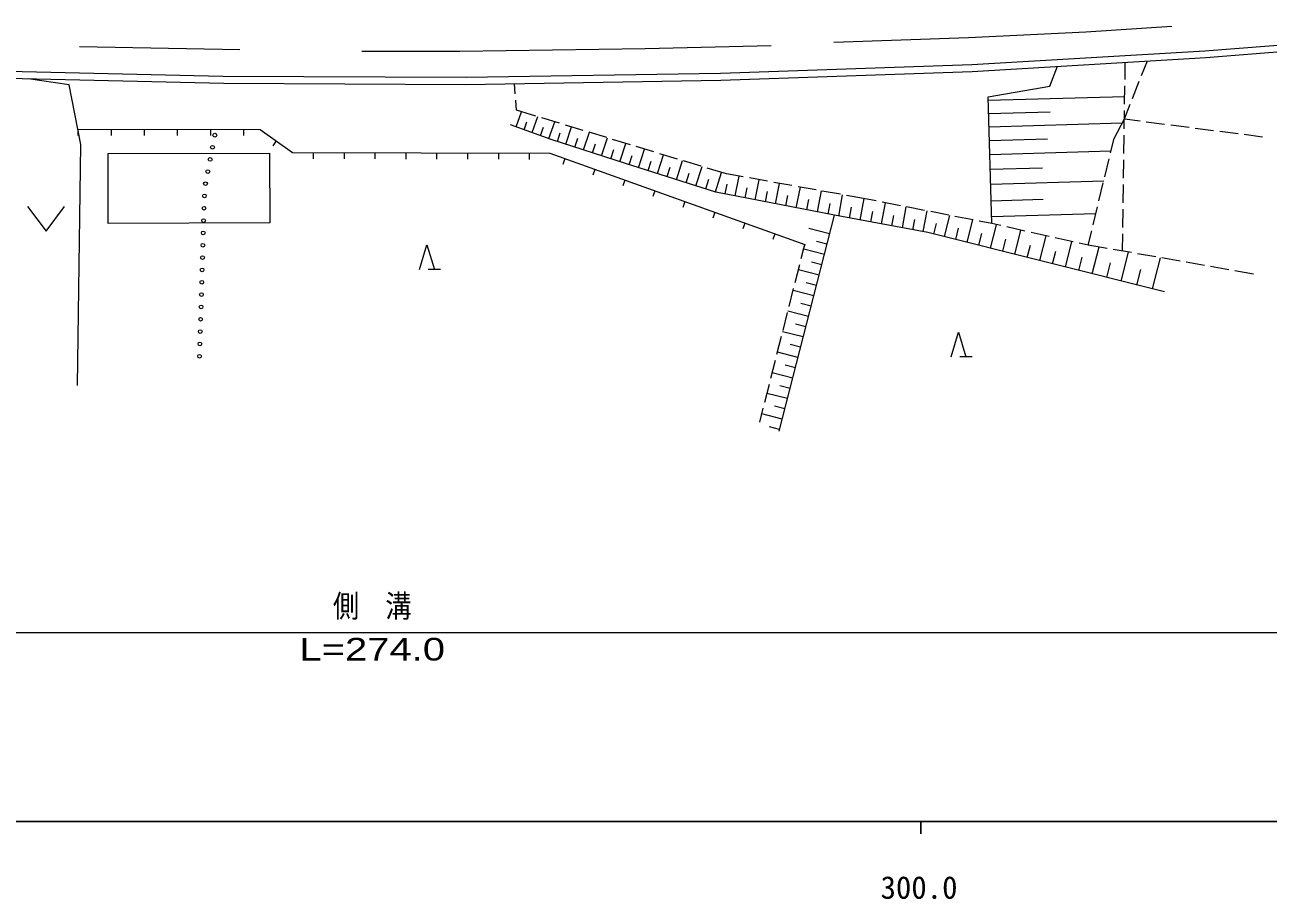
# Model space of a CAD drawing. Units: millimetres, scale not verified. Extents: x 40000 to 680000, y 20000 to 380000.
# Drawn here: x 295417 to 396120, y 198715 to 269568 of the extents above; entities that cross this region are included whole.
import ezdxf
from ezdxf.enums import TextEntityAlignment as Align

# ---------------------------------------------------------------- set-up
doc = ezdxf.new("R2010")
doc.units = ezdxf.units.MM
doc.header["$LTSCALE"] = 1000
for name, color, linetype, lineweight in [('M-STR-HTXT', 7, 'Continuous', 13), ('M-TTL-BAND', 7, 'Continuous', 25), ('M-WORK', 1, 'Continuous', 13)]:
    doc.layers.add(name, color=color, linetype=linetype, lineweight=lineweight)
doc.styles.add('ＭＳ ゴシック', font='')
doc.styles.add('ＭＳ Ｐゴシック', font='')
doc.styles.get('ＭＳ ゴシック').set_extended_font_data('MS Gothic')
doc.styles.get('ＭＳ Ｐゴシック').set_extended_font_data('MS PGothic')

msp = doc.modelspace()

# ---------------------------------------------------------------- linework, layer by layer
at = {"layer": 'M-STR-HTXT'}
msp.add_line((186013, 220335), (461204, 220335), dxfattribs=at)
at = {"layer": 'M-TTL-BAND'}
for p, q in [((40000, 205000), (579000, 205000)), ((368000, 205000), (368000, 204000))]:
    msp.add_line(p, q, dxfattribs=at)
at = {"layer": 'M-WORK'}
for p, q in [((299832, 267823), (312829, 267569)), ((384527, 265138), (384547, 266543)), ((385869, 265462), (386339, 266650)), ((299018, 264714), (295671, 265207)), ((385134, 263602), (385685, 264997)), ((335143, 263976), (335082, 264800)), ((384498, 263138), (384520, 264638)), ((335240, 262653), (335180, 263477)), ((373452, 263455), (384507, 263772)), ((384481, 261948), (384951, 263137)), ((335205, 261299), (335642, 262531)), ((336806, 262178), (335240, 262653)), ((336497, 260841), (336955, 262133)), ((338720, 261597), (337284, 262033)), ((373482, 262385), (378464, 262528)), ((383636, 260366), (384481, 261948)), ((384470, 261138), (384491, 262638)), ((384481, 261948), (385755, 261784)), ((299711, 261111), (299711, 260611)), ((302395, 261108), (302394, 260608)), ((305078, 261106), (305077, 260606)), ((307761, 261103), (307761, 260603)), ((310444, 261101), (310444, 260601)), ((313128, 261098), (313127, 260598)), ((335851, 261070), (336080, 261716)), ((337174, 260600), (337414, 261278)), ((337851, 260360), (338331, 261715)), ((338549, 260127), (338777, 260827)), ((340633, 261016), (339198, 261452)), ((339248, 259900), (339704, 261298)), ((340676, 259434), (341141, 260862)), ((342547, 260435), (341112, 260871)), ((373513, 261315), (384308, 261625)), ((386251, 261720), (387738, 261528)), ((388234, 261464), (389722, 261272)), ((390218, 261208), (391705, 261016)), ((392201, 260952), (393689, 260761)), ((315781, 260158), (315490, 259752)), ((339962, 259667), (340195, 260381)), ((341404, 259197), (341642, 259926)), ((342133, 258960), (342608, 260417)), ((344461, 259854), (343026, 260290)), ((343620, 258475), (344105, 259962)), ((373545, 260194), (378240, 260329)), ((383355, 259203), (383636, 260366)), ((384441, 259138), (384462, 260638)), ((394185, 260697), (395673, 260505)), ((318772, 259215), (318771, 258715)), ((321272, 259209), (321271, 258709)), ((323772, 259202), (323771, 258702)), ((326272, 259195), (326271, 258695)), ((328772, 259189), (328771, 258689)), ((331272, 259182), (331271, 258682)), ((333772, 259176), (333771, 258676)), ((336272, 259169), (336271, 258669)), ((342876, 258717), (343119, 259461)), ((344375, 258232), (344614, 258988)), ((346375, 259273), (344939, 259709)), ((345131, 257993), (345609, 259506)), ((346661, 257510), (347143, 259040)), ((348288, 258692), (346853, 259128)), ((373578, 259073), (383392, 259355)), ((339166, 258729), (338997, 258258)), ((341594, 257859), (341425, 257388)), ((345896, 257752), (346137, 258516)), ((347434, 257266), (347678, 258039)), ((348207, 257022), (348695, 258569)), ((350202, 258111), (348767, 258547)), ((349771, 256528), (350265, 258092)), ((352246, 257491), (350681, 257966)), ((373612, 257864), (377833, 257985)), ((382887, 257259), (383238, 258717)), ((384412, 257139), (384434, 258639)), ((344022, 256988), (343854, 256517)), ((348989, 256775), (349236, 257557)), ((350562, 256279), (350811, 257069)), ((351352, 256029), (351852, 257610)), ((353612, 257246), (352246, 257491)), ((352949, 255711), (353262, 257309)), ((355581, 256893), (354104, 257158)), ((354573, 255393), (354891, 257017)), ((357549, 256541), (356073, 256805)), ((373647, 256655), (382805, 256918)), ((346450, 256117), (346282, 255647)), ((352150, 255868), (352307, 256667)), ((353761, 255552), (353920, 256364)), ((355398, 255231), (355560, 256057)), ((356224, 255069), (356547, 256720)), ((357902, 254740), (358231, 256419)), ((359518, 256188), (358042, 256453)), ((359608, 254406), (359943, 256112)), ((361487, 255836), (360010, 256100)), ((361339, 254071), (361658, 255805)), ((382418, 255314), (382770, 256773)), ((384384, 255139), (384405, 256639)), ((295633, 254840), (297133, 252840)), ((297133, 252840), (298633, 254840)), ((348879, 255247), (348710, 254776)), ((357063, 254905), (357227, 255744)), ((358755, 254573), (358922, 255426)), ((360474, 254236), (360643, 255101)), ((363345, 255503), (361979, 255747)), ((362210, 253911), (362370, 254781)), ((363081, 253750), (363401, 255492)), ((364371, 255301), (363345, 255503)), ((364801, 253434), (365118, 255154)), ((366334, 254915), (364862, 255205)), ((366501, 253121), (366814, 254821)), ((368296, 254530), (366824, 254819)), ((373685, 255317), (377906, 255438)), ((381949, 253370), (382301, 254828)), ((351307, 254376), (351138, 253905)), ((356521, 236654), (360984, 254136)), ((363941, 253592), (364099, 254452)), ((365651, 253278), (365807, 254127)), ((367341, 252967), (367495, 253806)), ((368180, 252812), (368489, 254492)), ((370259, 254144), (368787, 254433)), ((369910, 252403), (370344, 254127)), ((372221, 253758), (370749, 254047)), ((373722, 254047), (382171, 254289)), ((384355, 253139), (384377, 254639)), ((353735, 253505), (353566, 253035)), ((360602, 252639), (358927, 253067)), ((369048, 252619), (369265, 253482)), ((370820, 252174), (371049, 253084)), ((371730, 251945), (372188, 253765)), ((373739, 253460), (372712, 253662)), ((373641, 251464), (374121, 253375)), ((374473, 253297), (373739, 253460)), ((376425, 252862), (374961, 253188)), ((375605, 250970), (376099, 252935)), ((381552, 251721), (381832, 252884)), ((356163, 252635), (355995, 252164)), ((358303, 250626), (358592, 251764)), ((358592, 251764), (358423, 251293)), ((360388, 251802), (359551, 252015)), ((372685, 251705), (372926, 252660)), ((374623, 251217), (374870, 252199)), ((378377, 252427), (376913, 252753)), ((377624, 250462), (378132, 252482)), ((380329, 251993), (378865, 252319)), ((379700, 249940), (380223, 252017)), ((381552, 251721), (380817, 251884)), ((384328, 251234), (384348, 252639)), ((327384, 249736), (327984, 251736)), ((327984, 251736), (328584, 249736)), ((360174, 250964), (358502, 251391)), ((376615, 250716), (376868, 251726)), ((378662, 250201), (378923, 251239)), ((380788, 249667), (381061, 250754)), ((383075, 251454), (381552, 251721)), ((381875, 249393), (382422, 251568)), ((385045, 251108), (383568, 251367)), ((384221, 248803), (384811, 251149)), ((387015, 250763), (385538, 251022)), ((357811, 248687), (358180, 250141)), ((359961, 250128), (359125, 250341)), ((383048, 249098), (383343, 250271)), ((385487, 248485), (385805, 249750)), ((386752, 248167), (387389, 250698)), ((388985, 250418), (387508, 250677)), ((390955, 250073), (389478, 250332)), ((392925, 249727), (391448, 249986)), ((329084, 249736), (328084, 249736)), ((359747, 249291), (358077, 249718)), ((394941, 249374), (393418, 249641)), ((357318, 246749), (357687, 248203)), ((359320, 247617), (357647, 248044)), ((359534, 248454), (358696, 248668)), ((359106, 246780), (358270, 246994)), ((356826, 244810), (357195, 246264)), ((358893, 245944), (357222, 246370)), ((358680, 245109), (357844, 245322)), ((356334, 242872), (356703, 244326)), ((358466, 244274), (356798, 244699)), ((370444, 242660), (371044, 244660)), ((371044, 244660), (371644, 242660)), ((358040, 242605), (356375, 243031)), ((358253, 243440), (357419, 243652)), ((355842, 240933), (356211, 242387)), ((357828, 241773), (356995, 241985)), ((372144, 242660), (371144, 242660)), ((357615, 240940), (355952, 241364)), ((355350, 238995), (355719, 240448)), ((357191, 239276), (355529, 239700)), ((357403, 240108), (356571, 240320)), ((354938, 237371), (355227, 238510)), ((356766, 237615), (355108, 238039)), ((356978, 238446), (356148, 238658)), ((356555, 236786), (355725, 236997))]:
    msp.add_line(p, q, dxfattribs=at)
for points in [[(178394, 270585), (178663, 271097), (183461, 270717), (186013, 272201), (219958, 270008), (241142, 268570), (271506, 266748), (290527, 265906), (311465, 265403), (331158, 265334), (351763, 265661), (372121, 266364), (391006, 267475), (404557, 268510), (417675, 269707), (428379, 270740), (441244, 272203), (453308, 273777), (461204, 274964), (473913, 273326), (489465, 275175), (501221, 279123), (508335, 279567)], [(186131, 271566), (219937, 269383), (241076, 267990), (271453, 266121), (290490, 265323), (311542, 264855), (331124, 264733), (351802, 265081), (372159, 265800), (391072, 266934), (404634, 268015), (417799, 269157), (428533, 270174), (441367, 271642), (453454, 273211), (461173, 274414), (474044, 272948), (489596, 274798), (501352, 278746), (508525, 279193)], [(360955, 268166), (371845, 268537), (381351, 268995), (388317, 269454)], [(322709, 267445), (330637, 267445), (345663, 267650), (355874, 267897)], [(373739, 253460), (373444, 263726), (378450, 264609), (379062, 266214)], [(299693, 240344), (299949, 259876), (299018, 264714)], [(299711, 261111), (314469, 261097), (317092, 259220), (337952, 259164), (358592, 251764)], [(387722, 247923), (368555, 252743), (360984, 254136), (351392, 256016), (344076, 258326), (338052, 260289), (334763, 261455)]]:
    msp.add_lwpolyline(points, dxfattribs=at)
msp.add_lwpolyline([(302157, 259133), (315237, 259164), (315250, 253514), (302170, 253483)], close=True, dxfattribs=at)
for centre in [(310803, 260628), (310425, 258664), (310614, 259646), (310236, 257682), (310047, 256700), (309957, 255707), (309927, 254707), (309897, 253708), (309867, 252708), (309837, 251709), (309806, 250709), (309776, 249710), (309746, 248710), (309716, 247711), (309686, 246711), (309656, 245712), (309626, 244712), (309596, 243712), (309565, 242713)]:
    msp.add_circle(centre, 150, dxfattribs=at)

# ---------------------------------------------------------------- texts
at = {"layer": 'M-STR-HTXT', "style": 'ＭＳ Ｐゴシック'}
for s, width, p in [('側\u3000溝', 0.85, (323555, 221005)), ('L=274.0', 1.35, (323555, 217505))]:
    msp.add_text(s, height=1833, dxfattribs=dict(at, width=width)).set_placement(p, align=Align.BOTTOM_CENTER)
at = {"layer": 'M-TTL-BAND', "style": 'ＭＳ ゴシック'}
msp.add_text('300.0', height=1833, dxfattribs=at).set_placement((367844, 198195), align=Align.BOTTOM_CENTER)

doc.saveas('drawing.dxf')
